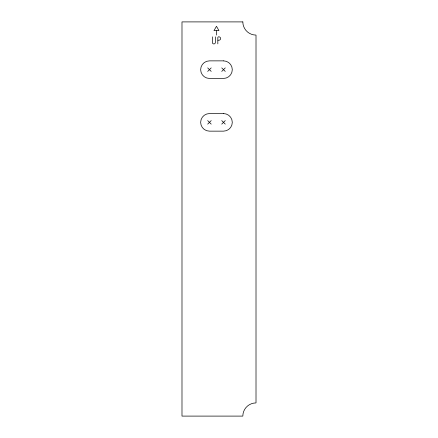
<?xml version="1.0" encoding="UTF-8"?>
<svg xmlns="http://www.w3.org/2000/svg" width="438" height="438" viewBox="0 0 438 438"><rect width="100%" height="100%" fill="white"/><g stroke="black" fill="none" stroke-linecap="round" stroke-linejoin="round"><path stroke-width="0.66" d="M207.689 71.405L211.204 67.89M221.743 71.405L225.258 67.89M207.689 124.118L211.204 120.603M221.743 124.118L225.258 120.603M216.301 30.6L213.985 30.6L216.476 26.291L218.962 30.6L216.476 30.6L216.476 35.078M218.004 40.225L218.907 40.225A1.692 1.692 0 0 0 220.604 38.528A1.692 1.692 0 0 0 218.907 36.836L218.65 36.836A0.821 0.821 0 0 0 217.828 37.657L217.828 43.866M221.743 67.89L225.258 71.405M207.689 67.89L211.204 71.405M221.743 120.603L225.258 124.118M207.689 120.603L211.204 124.118M215.386 36.836L215.386 42.42A1.522 1.522 0 0 1 213.864 43.942A1.522 1.522 0 0 1 212.348 42.42L212.348 36.836M242.833 21.9L181.989 21.9L181.989 416.1L242.833 416.1A13.178 13.178 0 0 1 256.011 402.922L256.011 35.078A13.178 13.178 0 0 1 242.833 21.9M223.5 60.866L209.446 60.866A8.787 8.787 0 0 0 200.659 69.647A8.787 8.787 0 0 0 209.446 78.435L223.5 78.435A8.787 8.787 0 0 0 232.288 69.647A8.787 8.787 0 0 0 223.5 60.866M223.5 113.573L209.446 113.573A8.787 8.787 0 0 0 200.659 122.361A8.787 8.787 0 0 0 209.446 131.148L223.5 131.148A8.787 8.787 0 0 0 232.288 122.361A8.787 8.787 0 0 0 223.5 113.573"/></g></svg>
